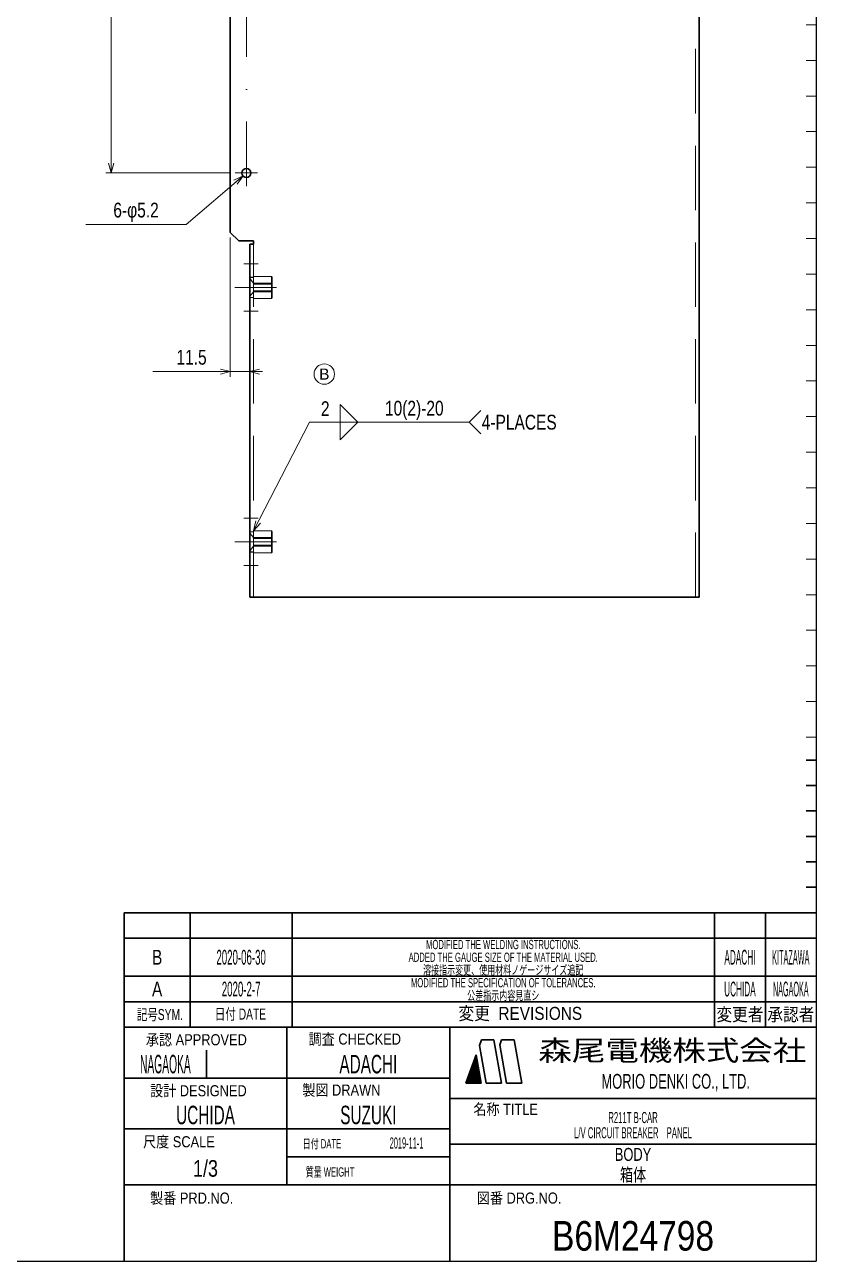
# Model space of a CAD drawing. Header units: millimetres. Extents: x 10 to 821, y 12 to 580.
# Drawn here: x 665.5 to 821, y 20 to 263 of the extents above; entities that cross this region are included whole.
import ezdxf
from ezdxf.enums import TextEntityAlignment as Align

# ---------------------------------------------------------------- set-up
doc = ezdxf.new("R2010")
doc.units = ezdxf.units.MM
doc.linetypes.add('DASHDOT', pattern=[25.3, 12.7, -6.3, 0, -6.3])
doc.linetypes.add('DASHED', pattern=[19, 12.7, -6.3])
for name, color, linetype in [('GR1_01', 7, 'Continuous'), ('GR1_02', 7, 'Continuous'), ('GR1_05', 7, 'Continuous'), ('GR1_16', 7, 'Continuous'), ('図面枠B6M', 7, 'Continuous')]:
    doc.layers.add(name, color=color, linetype=linetype)
doc.styles.add('HG丸ｺﾞｼｯｸM-PRO', font='')
doc.styles.get('HG丸ｺﾞｼｯｸM-PRO').set_extended_font_data('HG丸ｺﾞｼｯｸM-PRO')

# ---------------------------------------------------------------- blocks, each defined once
blk = doc.blocks.new('BLKF023')
at = {"layer": '図面枠B6M', "color": 2, "linetype": 'Continuous', "lineweight": 25}
for p in [(821, 574), (9.500000000000028, 19.99999999999994)]:
    blk.add_line(p, (821, 19.99999999999994), dxfattribs=at)
at = {"layer": '図面枠B6M', "color": 4, "linetype": 'Continuous', "lineweight": 13}
for p, q in [((819, 262.9999999999999), (821, 262.9999999999999)), ((819, 255.9999999999999), (821, 255.9999999999999)), ((819, 248.9999999999999), (821, 248.9999999999999)), ((819, 241.9999999999999), (821, 241.9999999999999)), ((819, 234.9999999999999), (821, 234.9999999999999)), ((819, 227.9999999999999), (821, 227.9999999999999)), ((819, 220.9999999999999), (821, 220.9999999999999)), ((819, 213.9999999999999), (821, 213.9999999999999)), ((819, 206.9999999999999), (821, 206.9999999999999)), ((819, 199.9999999999999), (821, 199.9999999999999)), ((819, 192.9999999999999), (821, 192.9999999999999)), ((819, 185.9999999999999), (821, 185.9999999999999)), ((819, 178.9999999999999), (821, 178.9999999999999)), ((819, 171.9999999999999), (821, 171.9999999999999)), ((819, 164.9999999999999), (821, 164.9999999999999)), ((819, 157.9999999999999), (821, 157.9999999999999)), ((819, 150.9999999999999), (821, 150.9999999999999)), ((819, 143.9999999999999), (821, 143.9999999999999)), ((819, 136.9999999999999), (821, 136.9999999999999)), ((819, 129.9999999999999), (821, 129.9999999999999)), ((819, 122.9999999999999), (821, 122.9999999999999)), ((819, 118.4999999999999), (821, 118.4999999999999))]:
    blk.add_line(p, q, dxfattribs=at)
at = {"layer": '図面枠B6M', "color": 3, "linetype": 'Continuous', "lineweight": 35}
for p, q in [((821, 118.4999999999999), (819, 118.4999999999999)), ((821, 113.4999999999999), (819, 113.4999999999999)), ((821, 108.4999999999999), (819, 108.4999999999999)), ((821, 103.4999999999999), (819, 103.4999999999999)), ((821, 98.49999999999994), (819, 98.49999999999994)), ((821, 93.49999999999994), (819, 93.49999999999994)), ((685, 88.49999999999994), (821, 88.49999999999994)), ((685, 88.49999999999994), (685, 19.99999999999994)), ((698, 88.49999999999994), (698, 65.99999999999994)), ((718, 65.99999999999994), (718, 88.49999999999994)), ((801, 88.49999999999994), (801, 65.99999999999994)), ((811, 88.49999999999994), (811, 65.99999999999994)), ((685, 83.49999999999994), (821, 83.49999999999994)), ((685, 75.99999999999994), (821, 75.99999999999994)), ((685, 70.99999999999994), (821, 70.99999999999994)), ((685, 65.99999999999994), (821, 65.99999999999994)), ((717, 65.99999999999994), (717, 34.99999999999994)), ((749, 65.99999999999994), (749, 19.99999999999994)), ((754.835398, 62.40008899999995), (755.234553, 63.49675699999995)), ((755.234553, 63.49675699999995), (757.642026, 63.49675699999995)), ((759.140806, 54.99675699999995), (757.642026, 63.49675699999995)), ((759.17629, 63.49675699999995), (758.816384, 62.50792499999994)), ((759.17629, 63.49675699999995), (761.642026, 63.49675699999995)), ((763.140806, 54.99675699999995), (761.642026, 63.49675699999995)), ((701.226022, 61.49999999999995), (701.2260220000001, 55.99999999999994)), ((756.140806, 54.99675699999995), (754.8353982710713, 62.40008974476108)), ((760.140806, 54.99675699999995), (758.816384, 62.50792499999994)), ((752.140806, 54.99675699999995), (754.16175, 60.54925599999996)), ((752.697542, 56.52637699999994), (754.545285, 58.37412099999995)), ((752.778471, 56.74872699999995), (754.524087, 58.49434299999996)), ((752.8594, 56.97107799999995), (754.502888, 58.61456599999997)), ((752.940329, 57.19342799999995), (754.4816900000001, 58.73478899999995)), ((753.021258, 57.41577799999996), (754.460491, 58.85501199999996)), ((753.1021860000001, 57.63812799999994), (754.439293, 58.97523499999994)), ((753.183115, 57.86047899999994), (754.418094, 59.09545699999995)), ((753.264044, 58.08282899999995), (754.396896, 59.21567999999996)), ((753.344973, 58.30517899999995), (754.3756970000001, 59.33590299999994)), ((753.4259020000001, 58.52752899999996), (754.354499, 59.45612599999995)), ((753.506831, 58.74987899999996), (754.3333, 59.57634899999994)), ((753.58776, 58.97222999999997), (754.312102, 59.69657199999995)), ((753.668689, 59.19457999999995), (754.2909030000001, 59.81679399999996)), ((753.7496170000001, 59.41692999999995), (754.269705, 59.93701699999994)), ((753.830546, 59.63927999999996), (754.248506, 60.05723999999995)), ((753.911475, 59.86163099999996), (754.227307, 60.17746299999996)), ((753.9924040000001, 60.08398099999994), (754.206109, 60.29768599999994)), ((754.073333, 60.30633099999994), (754.1849100000001, 60.41790899999995)), ((754.154262, 60.52868099999995), (754.163712, 60.53813099999996)), ((755.140806, 54.99675699999995), (754.16175, 60.54925599999996)), ((685, 55.99999999999994), (749, 55.99999999999994)), ((752.157871, 54.99675699999995), (754.693675, 57.53256099999996)), ((752.2119690000001, 55.19227599999994), (754.6724770000001, 57.65278399999994)), ((752.292898, 55.41462599999994), (754.651278, 57.77300599999995)), ((752.299292, 54.99675699999995), (754.714874, 57.41233799999995)), ((752.373827, 55.63697599999995), (754.63008, 57.89322899999996)), ((752.4407140000001, 54.99675699999995), (754.736072, 57.29211499999997)), ((752.454756, 55.85932699999995), (754.608881, 58.01345199999994)), ((752.5356840000001, 56.08167699999996), (754.587682, 58.13367499999995)), ((752.582135, 54.99675699999995), (754.7572710000001, 57.17189199999996)), ((752.616613, 56.30402699999996), (754.5664840000001, 58.25389799999994)), ((752.723556, 54.99675699999995), (754.778469, 57.05166899999995)), ((752.8649780000001, 54.99675699999995), (754.799668, 56.93144699999993)), ((753.006399, 54.99675699999995), (754.820866, 56.81122399999995)), ((753.147821, 54.99675699999995), (754.842065, 56.69100099999994)), ((753.2892420000001, 54.99675699999995), (754.8632630000001, 56.57077799999996)), ((753.430663, 54.99675699999995), (754.884462, 56.45055499999995)), ((753.572085, 54.99675699999995), (754.90566, 56.33033199999994)), ((753.713506, 54.99675699999995), (754.926859, 56.21010999999996)), ((753.854927, 54.99675699999995), (754.9480570000001, 56.08988699999995)), ((753.996349, 54.99675699999995), (754.969256, 55.96966399999997)), ((752.140806, 54.99675699999995), (755.140806, 54.99675699999995)), ((754.13777, 54.99675699999995), (754.990455, 55.84944099999996)), ((754.279191, 54.99675699999995), (755.011653, 55.72921799999995)), ((754.420613, 54.99675699999995), (755.032852, 55.60899499999994)), ((754.562034, 54.99675699999995), (755.0540500000001, 55.48877299999995)), ((754.7034550000001, 54.99675699999995), (755.075249, 55.36854999999994)), ((754.844877, 54.99675699999995), (755.096447, 55.24832699999996)), ((754.986298, 54.99675699999995), (755.117646, 55.12810399999995)), ((755.1277200000001, 54.99675699999995), (755.1388440000001, 55.00788099999994)), ((756.140806, 54.99675699999995), (759.140806, 54.99675699999995)), ((760.140806, 54.99675699999995), (763.140806, 54.99675699999995)), ((749, 51.99999999999994), (821, 51.99999999999994)), ((685, 45.99999999999994), (749, 45.99999999999994)), ((749, 42.99999999999994), (821, 42.99999999999994)), ((717, 40.49999999999994), (749, 40.49999999999994)), ((685, 34.99999999999994), (821, 34.99999999999994))]:
    blk.add_line(p, q, dxfattribs=at)
at = {"layer": '図面枠B6M', "color": 4, "linetype": 'Continuous', "lineweight": 13, "style": 'HG丸ｺﾞｼｯｸM-PRO'}
for s, height, width, p in [('記号SYM.', 2.181818181818182, 0.6922703559315023, (692.031494140625, 68.49173736572266)), ('日付 DATE', 2.181818181818182, 0.6925066564395543, (707.870361328125, 68.582763671875)), ('変更  REVISIONS', 2.545454545454545, 0.8873517675173598, (762.8511962890625, 68.71930694580078)), ('変更者', 2.545454545454545, 0.8877167835481425, (806, 68.5)), ('承認者', 2.545454545454545, 0.8877167835481425, (816, 68.5)), ('承認 APPROVED', 2.181818181818182, 0.8631512868801006, (699.2110595703125, 63.53776931762695)), ('調査 CHECKED', 2.181818181818182, 0.8631738089390965, (730.338134765625, 63.66966247558594)), ('設計 DESIGNED', 2.181818181818182, 0.862613021383316, (699.606689453125, 53.51379013061523)), ('製図 DRAWN', 2.181818181818182, 0.8630991596392599, (727.7001953125, 53.64568328857422)), ('名称 TITLE', 2.181818181818182, 0.8624891200085267, (759.9700317382812, 49.86617279052734)), ('尺度 SCALE', 2.181818181818182, 0.862580812152251, (695.78173828125, 43.48980712890625)), ('日付 DATE', 1.818181818181818, 0.6182553956834531, (723.8753051757812, 43.09412384033203)), ('質量 WEIGHT', 1.818181818181818, 0.6188124387325568, (725.4580078125, 37.55455780029297)), ('製番 PRD.NO.', 2.181818181818182, 0.863299086757991, (698.2877807617188, 32.41067123413086)), ('図番 DRG.NO.', 2.181818181818182, 0.8630825232519052, (762.6177368164062, 32.42242050170898))]:
    blk.add_text(s, height=height, dxfattribs=dict(at, width=width)).set_placement(p, align=Align.MIDDLE_CENTER)
at = {"layer": '図面枠B6M', "color": 2, "linetype": 'Continuous', "lineweight": 25, "style": 'HG丸ｺﾞｼｯｸM-PRO', "width": 1.206080600833965}
blk.add_text('森尾電機株式会社', height=4, dxfattribs=at).set_placement((792.7242431640625, 61.42745971679688), align=Align.MIDDLE_CENTER)
at = {"layer": '図面枠B6M', "color": 3, "linetype": 'Continuous', "lineweight": 35, "style": 'HG丸ｺﾞｼｯｸM-PRO', "width": 0.652197136011482}
blk.add_text('MORIO DENKI CO., LTD.', height=2.909090909090909, dxfattribs=at).set_placement((793.3836669921875, 55.36031341552734), align=Align.MIDDLE_CENTER)
blk = doc.blocks.new('BLKF024')
at = {"layer": '図面枠B6M', "color": 3, "linetype": 'Continuous', "lineweight": 35, "style": 'HG丸ｺﾞｼｯｸM-PRO'}
for s, height, width, p in [('MODIFIED THE WELDING INSTRUCTIONS.', 1.818181818181818, 0.6187783214423443, (759.5, 82.25)), ('B', 2.909090909090909, 0.7820399393326593, (691.5, 79.75)), ('2020-06-30', 2.909090909090909, 0.48828125, (708, 79.75)), ('ADACHI', 2.909090909090909, 0.4154543419874664, (806, 79.75)), (' KITAZAWA ', 2.909090909090909, 0.3084328777552204, (816, 79.75)), ('MODIFIED THE SPECIFICATION OF TOLERANCES.', 1.818181818181818, 0.6186034515741142, (759.5, 74.75)), ('A', 2.909090909090909, 0.782972812209842, (691.5, 73.5)), ('2020-2-7', 2.909090909090909, 0.48828125, (708, 73.5)), ('UCHIDA', 2.909090909090909, 0.4158266129032258, (806, 73.5)), ('NAGAOKA', 2.909090909090909, 0.3344533311345646, (816, 73.5)), ('NAGAOKA', 3.636363636363637, 0.4145237260883904, (693.113037109375, 58.75)), ('ADACHI', 3.636363636363637, 0.6193347135183527, (733, 58.75)), ('UCHIDA', 3.636363636363637, 0.619889672939068, (701, 48.75)), ('SUZUKI', 3.636363636363637, 0.619818611344146, (733, 48.75)), ('R211T B-CAR', 2.181818181818182, 0.5217358444699314, (785, 48.25)), ('L/V CIRCUIT BREAKER\u3000PANEL', 2.181818181818182, 0.5221829392425337, (785, 45.25)), ('2019-11-1', 2.181818181818182, 0.4823666722745626, (740.5, 43.25)), ('BODY', 2.545454545454545, 0.7414246345827267, (785, 41)), ('1/3', 3.272727272727273, 0.8062795430672267, (701, 38.25)), ('B6M24798', 5.818181818181818, 0.845653082064612, (785, 25))]:
    blk.add_text(s, height=height, dxfattribs=dict(at, width=width)).set_placement(p, align=Align.MIDDLE_CENTER)
blk = doc.blocks.new('BLKF037')
at = {"layer": 'GR1_16', "color": 4, "linetype": 'DASHED', "lineweight": 13}
for p, q in [((709.7172638927304, 209.4090337227905), (709.7172638927304, 213.3423670561237)), ((709.7172638927304, 213.3423670561237), (710.4505972260637, 213.3423670561237)), ((709.7172638927304, 213.0423670558774), (709.7520978407683, 213.0423670558774)), ((710.451347533209, 212.2090337227905), (709.7520978407683, 213.0423670558774)), ((709.7520978407683, 213.0423670558774), (709.7520978407683, 209.7090337225441)), ((710.4505972260637, 213.5423670561239), (713.9505972260637, 213.542367056124)), ((710.4505972260637, 213.5423670561239), (710.4505972260637, 209.2090337227905)), ((714.1172638927303, 212.2090337227905), (710.451347533209, 212.2090337227905)), ((710.451347533209, 212.2090337227905), (710.451347533209, 210.5423670561239)), ((714.1172638927303, 212.0423670561239), (710.451347533209, 212.0423670561239)), ((713.9505972260637, 209.2090337227907), (713.9505972260637, 213.542367056124)), ((713.9505972260637, 213.542367056124), (714.1172638927303, 213.3757003894573)), ((714.1172638927303, 213.3757003894573), (714.1172638927303, 209.3757003894573)), ((709.7172638927304, 209.7090337225441), (709.7520978407683, 209.7090337225441)), ((710.4505972260637, 209.4090337227905), (709.7172638927307, 209.4090337227905)), ((710.4513475336228, 210.5423670561239), (709.7520978407683, 209.7090337225441)), ((713.9505972260637, 209.2090337227907), (710.4505972260637, 209.2090337227905)), ((714.1172638927303, 210.7090337227905), (710.451347533209, 210.7090337227905)), ((714.1172638927303, 210.5423670561239), (710.451347533209, 210.5423670561239)), ((714.1172638927303, 209.3757003894573), (713.9505972260637, 209.2090337227907))]:
    blk.add_line(p, q, dxfattribs=at)
blk = doc.blocks.new('BLKF038')
at = {"layer": 'GR1_16', "color": 4, "linetype": 'DASHED', "lineweight": 13}
for p, q in [((709.7172638927304, 159.4090337227914), (709.7172638927304, 163.3423670561247)), ((709.7172638927304, 163.3423670561247), (710.4505972260637, 163.3423670561247)), ((709.7172638927304, 163.0423670558783), (709.7520978407683, 163.0423670558783)), ((710.451347533209, 162.2090337227914), (709.7520978407683, 163.0423670558783)), ((709.7520978407683, 163.0423670558783), (709.7520978407683, 159.709033722545)), ((710.4505972260637, 163.5423670561248), (713.9505972260637, 163.5423670561249)), ((710.4505972260637, 163.5423670561248), (710.4505972260637, 159.2090337227914)), ((713.9505972260637, 159.2090337227916), (713.9505972260637, 163.5423670561249)), ((713.9505972260637, 163.5423670561249), (714.1172638927303, 163.3757003894583)), ((714.1172638927303, 163.3757003894583), (714.1172638927303, 159.3757003894583)), ((710.4513475336228, 160.5423670561248), (709.7520978407683, 159.709033722545)), ((714.1172638927303, 162.2090337227914), (710.451347533209, 162.2090337227914)), ((710.451347533209, 162.2090337227914), (710.451347533209, 160.5423670561248)), ((714.1172638927303, 162.0423670561248), (710.451347533209, 162.0423670561248)), ((714.1172638927303, 160.7090337227914), (710.451347533209, 160.7090337227914)), ((714.1172638927303, 160.5423670561248), (710.451347533209, 160.5423670561248)), ((709.7172638927304, 159.709033722545), (709.7520978407683, 159.709033722545)), ((710.4505972260637, 159.4090337227914), (709.7172638927307, 159.4090337227914)), ((713.9505972260637, 159.2090337227916), (710.4505972260637, 159.2090337227914)), ((714.1172638927303, 159.3757003894583), (713.9505972260637, 159.2090337227916))]:
    blk.add_line(p, q, dxfattribs=at)
blk = doc.blocks.new('BLKF039')
at = {"layer": 'GR1_02', "color": 4, "linetype": 'Continuous', "lineweight": 13}
for p, q in [((730.9276308662111, 184.8997003613554), (727.4276308667168, 188.3997003609124)), ((727.4276308667168, 188.3997003609124), (727.4276308667168, 181.399700361799)), ((730.9276308662113, 184.8997003613561), (727.4276308667168, 181.399700361799))]:
    blk.add_line(p, q, dxfattribs=at)
blk = doc.blocks.new('FXTIP_ARROW_S')
at = {"color": 0, "linetype": 'Continuous', "lineweight": -2}
for q in [(-1, 1e-16), (-0.9659258262890683, 0.2588190451025209), (-0.9659258262890683, -0.2588190451025206)]:
    blk.add_line((0, 0), q, dxfattribs=at)
blk = doc.blocks.new('FXTIP_ARROW_E')
at = {"color": 0, "linetype": 'Continuous', "lineweight": -2}
for q in [(-1, 0), (-0.9659258262890683, 0.2588190451025207), (-0.9659258262890683, -0.2588190451025207)]:
    blk.add_line((0, 0), q, dxfattribs=at)
blk = doc.blocks.new('BLKF062')
at = {"layer": 'GR1_01', "color": 3, "linetype": 'Continuous', "lineweight": 35}
for p, q in [((705.8505972259111, 498.8757009780243), (705.8505972261455, 224.7090343115203)), ((798.0172638928761, 150.5423676447447), (798.0172638925793, 500.5423676447443)), ((705.8505972261455, 224.7090343115203), (705.8505972261473, 222.2090343113013)), ((705.8505972261473, 222.2090343113013), (707.5172638928154, 220.5423676446346)), ((707.5172638928154, 220.5423676446346), (710.4505972262037, 220.5423676446348)), ((709.683930559537, 219.8757009779679), (709.683930559537, 150.5423676446907)), ((709.6839305595373, 219.8757009779681), (710.4505972262037, 219.8757009779681)), ((710.4505972262037, 219.8757009779681), (710.4505972262037, 220.5423676446348)), ((709.683930559537, 150.5423676446933), (798.0172638928761, 150.5423676447447))]:
    blk.add_line(p, q, dxfattribs=at)
at = {"layer": 'GR1_01', "color": 4, "linetype": 'DASHED', "lineweight": 13}
for p, q in [((797.2505972262094, 150.5423676447441), (797.2505972259125, 500.5423676447438)), ((710.4505972262037, 150.5423676446907), (710.4505972262037, 219.8757009779681)), ((709.6839305594203, 213.3757003892107), (710.450597226087, 213.3757003892107)), ((709.6839305594269, 209.3757003892107), (710.450597226064, 209.3757003892107)), ((709.6839305594203, 163.3757003892117), (710.450597226087, 163.3757003892117)), ((709.6839305594269, 159.3757003892117), (710.450597226064, 159.3757003892117))]:
    blk.add_line(p, q, dxfattribs=at)
at = {"layer": 'GR1_01', "color": 3, "linetype": 'Continuous', "lineweight": 35}
blk.add_circle((709.033930559665, 233.8757009781821), 0.8666666666666667, dxfattribs=at)
blk = doc.blocks.new('BLKF067')
at = {"layer": 'GR1_05', "color": 4, "linetype": 'Continuous', "lineweight": 13}
blk.add_circle((724.3406213620488, 194.353208672875), 2, dxfattribs=at)
at = {"layer": 'GR1_05', "color": 4, "linetype": 'Continuous', "lineweight": 13, "style": 'HG丸ｺﾞｼｯｸM-PRO', "width": 1.042719919110212}
blk.add_text('B', height=2.181818181818182, dxfattribs=at).set_placement((724.3406575520833, 194.3532104492188), align=Align.MIDDLE_CENTER)

msp = doc.modelspace()

# ---------------------------------------------------------------- linework, layer by layer
at = {"layer": 'GR1_01', "color": 4, "linetype": 'DASHDOT', "lineweight": 13}
for p, q in [((709.0339305599739, 231.2968123286719), (709.0339305597292, 494.4090343115156)), ((706.8339305596652, 233.87570097818), (711.2339305596652, 233.8757009781838)), ((711.3164504970952, 216.0423670558775), (708.5415559704494, 216.0423670558775)), ((714.9330028967054, 211.3757003892107), (706.7657648947403, 211.3757003892107)), ((711.3164504970952, 206.7090336943662), (708.5415559704494, 206.7090336943662)), ((711.3164504970952, 166.04236705588), (708.5415559704494, 166.04236705588)), ((714.9330028967054, 161.3757003892117), (706.7657648947403, 161.3757003892117)), ((711.3164504970952, 156.7090336943677), (708.5415559704494, 156.7090336943677))]:
    msp.add_line(p, q, dxfattribs=at)
at = {"layer": 'GR1_02', "color": 254, "linetype": 'Continuous', "lineweight": 13}
for p, q in [((682.4436884403523, 233.87570097818), (682.4436884403523, 492.2090343115149)), ((705.8339305596652, 233.87570097818), (681.4436884403522, 233.87570097818)), ((705.8505972261473, 221.2090343113013), (705.8505972261473, 193.8327836411587)), ((690.6602902374764, 194.8327836411587), (705.8505972261473, 194.8327836411587)), ((705.8505972261473, 194.8327836411587), (709.6839305595369, 194.8327836411587)), ((709.6839305595369, 194.8327836411587), (712.1839305595369, 194.8327836411587))]:
    msp.add_line(p, q, dxfattribs=at)
at = {"layer": 'GR1_02', "color": 4, "linetype": 'Continuous', "lineweight": 13}
for p, q in [((708.3759599625955, 233.3116213698795), (697.2319893600603, 223.7578713992734)), ((697.2319893600603, 223.7578713992734), (677.4719893600603, 223.7578713992734)), ((755.070763803789, 187.1936312080468), (752.7768329570882, 184.8997003613554)), ((710.4505972262036, 163.5423670556319), (721.4476343427173, 184.8997003613556)), ((721.4476343427173, 184.8997003613556), (752.7768329570883, 184.8997003613556)), ((755.0707638033115, 182.6057695151335), (752.7768329570883, 184.8997003613554))]:
    msp.add_line(p, q, dxfattribs=at)

# ---------------------------------------------------------------- block references
at = {"layer": 'GR1_01', "color": 3, "linetype": 'Continuous', "lineweight": 35}
msp.add_blockref('BLKF062', (0, 0), dxfattribs=at)
at = {"layer": 'GR1_02', "color": 254, "linetype": 'Continuous', "lineweight": 13, "xscale": 2, "yscale": 2}
for name, p, rotation in [('FXTIP_ARROW_S', (682.4436884403523, 233.87570097818), 270), ('FXTIP_ARROW_E', (705.8505972261473, 194.8327836411587), 360), ('FXTIP_ARROW_S', (709.6839305595369, 194.8327836411587), 180)]:
    msp.add_blockref(name, p, dxfattribs=dict(at, rotation=rotation))
at = {"layer": 'GR1_02', "color": 4, "linetype": 'Continuous', "lineweight": 13, "xscale": 2, "yscale": 2}
for p, rotation in [((708.3759599625955, 233.3116213698795), 40.60655560757764), ((710.4505972262036, 163.5423670556319), 242.755751248624)]:
    msp.add_blockref('FXTIP_ARROW_S', p, dxfattribs=dict(at, rotation=rotation))
at = {"layer": 'GR1_02', "color": 4, "linetype": 'Continuous', "lineweight": 13}
msp.add_blockref('BLKF039', (0, 0), dxfattribs=at)
at = {"layer": 'GR1_05', "color": 4, "linetype": 'Continuous', "lineweight": 13}
msp.add_blockref('BLKF067', (0, 0), dxfattribs=at)
at = {"layer": 'GR1_16', "color": 4, "linetype": 'DASHED', "lineweight": 13}
for name in ['BLKF037', 'BLKF038']:
    msp.add_blockref(name, (0, 0), dxfattribs=at)
at = {"layer": '図面枠B6M', "color": 4, "linetype": 'Continuous', "lineweight": 13}
msp.add_blockref('BLKF023', (0, 0), dxfattribs=at)
at = {"layer": '図面枠B6M', "color": 3, "linetype": 'Continuous', "lineweight": 35}
msp.add_blockref('BLKF024', (0, 0), dxfattribs=at)

# ---------------------------------------------------------------- texts
at = {"layer": 'GR1_02', "color": 3, "linetype": 'Continuous', "lineweight": 35, "style": 'HG丸ｺﾞｼｯｸM-PRO', "width": 0.7835648426960878}
msp.add_text('6-φ5.2', height=2.909090909090909, dxfattribs=at).set_placement((687.3519694010416, 224.2578735351562), align=Align.BOTTOM_CENTER)
at = {"layer": 'GR1_02', "color": 254, "linetype": 'Continuous', "lineweight": 35, "style": 'HG丸ｺﾞｼｯｸM-PRO', "width": 0.7847485883956385}
msp.add_text('11.5', height=2.909090909090909, dxfattribs=at).set_placement((698.2554524739583, 195.3327840169271), align=Align.BOTTOM_CENTER)
at = {"layer": 'GR1_02', "color": 254, "linetype": 'Continuous', "lineweight": 35, "style": 'HG丸ｺﾞｼｯｸM-PRO'}
for s, width, p in [('2', 0.7845417837078651, (724.524169921875, 187.5610758463542)), ('10(2)-20', 0.7838179253805935, (742.0193684895833, 187.6513061523438))]:
    msp.add_text(s, height=2.909090909090909, dxfattribs=dict(at, width=width)).set_placement(p, align=Align.MIDDLE_CENTER)
at = {"layer": 'GR1_02', "color": 3, "linetype": 'Continuous', "lineweight": 35, "style": 'HG丸ｺﾞｼｯｸM-PRO', "width": 0.7827404316923283}
msp.add_text('4-PLACES', height=2.909090909090909, dxfattribs=at).set_placement((755.2767740885416, 184.899658203125), align=Align.MIDDLE_LEFT)
at = {"layer": '図面枠B6M', "color": 3, "linetype": 'Continuous', "lineweight": 35, "style": 'HG丸ｺﾞｼｯｸM-PRO'}
for s, height, width, p in [('ADDED THE GAUGE SIZE OF THE MATERIAL USED.', 1.818181818181818, 0.6184119149511705, (759.5, 79.75)), ('溶接指示変更、使用材料ノゲージサイズ追記', 1.818181818181818, 0.6189584912812737, (759.5, 77.25)), ('公差指示内容見直シ', 1.818181818181818, 0.6189584912812737, (759.5, 72.25)), ('箱体', 2.545454545454545, 0.7411213514025776, (785, 37))]:
    msp.add_text(s, height=height, dxfattribs=dict(at, width=width)).set_placement(p, align=Align.MIDDLE_CENTER)

doc.saveas('drawing.dxf')
